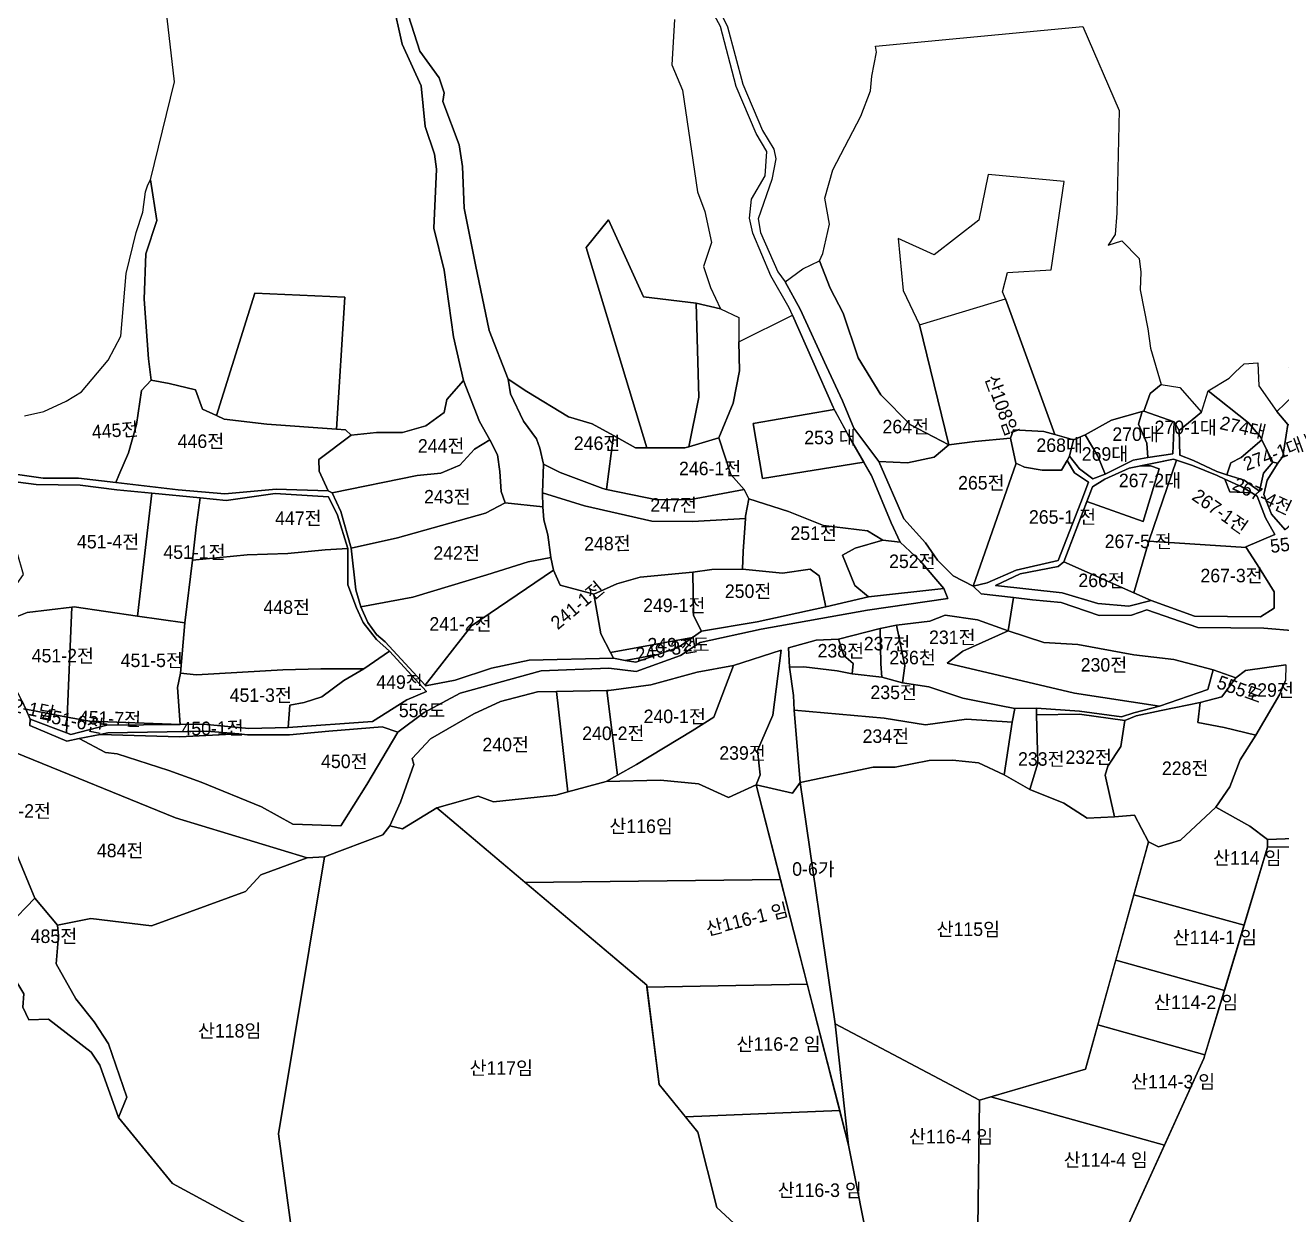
# Model space of a CAD drawing. Header units: metres. Extents: x 425810 to 429904, y 275710 to 280356.
# Drawn here: x 427733.5 to 428198, y 279072.1 to 279512 of the extents above; entities that cross this region are included whole.
import ezdxf

# ---------------------------------------------------------------- set-up
doc = ezdxf.new("R2010")
doc.units = ezdxf.units.M
doc.layers.add('00_지번', color=6, linetype='Continuous')
doc.layers.add('00_지적', color=6, linetype='Continuous')
doc.styles.get("Standard").update_dxf_attribs({"font": ''})
doc.styles.get('Standard').set_extended_font_data('Gulim')

msp = doc.modelspace()

# ---------------------------------------------------------------- linework, layer by layer
at = {"layer": '00_지적', "linetype": 'Continuous', "flags": 128}
for points in [[(427869.3, 279521.08), (427872.87, 279505.06), (427879.85, 279489.6), (427881.35, 279474.59), (427884.89, 279464.35), (427885.58, 279458.79), (427884.65, 279436.91), (427888.42, 279421.39), (427891.91, 279396.8), (427895.54, 279380.6), (427889.37, 279373.67), (427888.35, 279368.83), (427881.63, 279363.92), (427873.04, 279361.4), (427863.34, 279361.48), (427854.09, 279360.41), (427852, 279362.43), (427848.6, 279362.67), (427851.73, 279411.46), (427818.42, 279412.94), (427804.22, 279367.7), (427799.11, 279370.05), (427796.56, 279377.22), (427786.82, 279379.48), (427780.07, 279380.81), (427779.19, 279388.71), (427777.56, 279410.7), (427778.21, 279427.42), (427782.19, 279439.82), (427779.89, 279454.9), (427788.76, 279491.06), (427782.25, 279547.87)], [(427987.67, 279522.55), (427993.13, 279511.37), (427998.77, 279490.27), (428006.07, 279473.08), (428010.2, 279466.23), (428010.92, 279462.59), (428009.52, 279454.92), (428004.51, 279440.38), (428005.37, 279435.37), (428011.77, 279420.85), (428014.46, 279417.13), (428019.96, 279407), (428029.72, 279385.83), (428035.61, 279373.09), (428039.79, 279363.03), (428049, 279350.66), (428058.24, 279329.53), (428066.34, 279320.65), (428070.76, 279314.27), (428076.57, 279308.38), (428083.85, 279304.61), (428086.86, 279301.76), (428098.78, 279300.47), (428096.85, 279288.03), (428085.48, 279292.1), (428073.61, 279293.87), (428067.84, 279291.7), (428055.59, 279290.13), (428049.55, 279288.92), (428034.11, 279284.99), (428025.87, 279284.64), (428015.65, 279281.84), (428016.01, 279274.71), (428017.53, 279264.18), (428017.77, 279258.78), (428020.02, 279231.97), (428017.15, 279228.1), (428003.74, 279231.13), (428005.14, 279234.87), (428004.25, 279243.87), (428009.81, 279256.89), (428013, 279280.98), (427995.36, 279275.26), (427981.86, 279272.81), (427964.79, 279268.06), (427949.26, 279266), (427948.51, 279265.99), (427929.87, 279265.68), (427922.91, 279265.56), (427909.25, 279261.94), (427899.35, 279257.42), (427883.37, 279248.12), (427876.61, 279240.83), (427877.16, 279238.63), (427872.32, 279224.75), (427868.31, 279215.98), (427865.79, 279212.66), (427844.23, 279204.55), (427837.75, 279204.13), (427789.09, 279219), (427729.85, 279243.06)], [(427732.41, 279262.02), (427733.78, 279259.07), (427735.43, 279255.47), (427735.31, 279253.09), (427748.98, 279247.3), (427753.57, 279248.22), (427763.29, 279243.07), (427767.53, 279242.62), (427786.6, 279236.45), (427798.55, 279232.14), (427820.85, 279223.04), (427832.42, 279216.55), (427850.28, 279215.95), (427859.85, 279231.32), (427871.32, 279250.61), (427880.96, 279257.94), (427894.34, 279265.05), (427924.26, 279273.35), (427949.28, 279274.28), (427959.33, 279273.08), (427975.76, 279278.93), (427983.01, 279283.78), (428005.62, 279288.76), (428044.82, 279295.68), (428074.58, 279300.02), (428073.07, 279303.74), (428064.33, 279314.01), (428056.88, 279320.82), (428053.57, 279328.01), (428046.31, 279345.52), (428038.14, 279359.77), (428032.11, 279370.79), (428017.1, 279404.76), (428015.87, 279407.51), (428009.14, 279419.32), (428002.51, 279435.12), (428001.24, 279440.72), (428002, 279447.7), (428007, 279456.29), (428007.71, 279465.35), (428003.75, 279471.93), (427996.35, 279489.36), (427990.53, 279511.53), (427985.19, 279521.45)], [(427875.2, 279515.46), (427879.37, 279502.44), (427886.58, 279492.55), (427888.46, 279486.97), (427887.87, 279483.81), (427893.97, 279467.83), (427895.16, 279459.78), (427895.8, 279444.38), (427899.98, 279423.47), (427905.08, 279399.15), (427912.07, 279381.14), (427912.98, 279375.75), (427917.68, 279365.57), (427922.47, 279359.12), (427923.77, 279355.66), (427925.06, 279349.75), (427924.72, 279339.07), (427924.93, 279333.96), (427910.95, 279335.42), (427909.48, 279339.56), (427908.98, 279347), (427908.14, 279353.15), (427905.27, 279358.72), (427901.51, 279365.54), (427895.54, 279380.6), (427891.91, 279396.8), (427888.42, 279421.39), (427884.65, 279436.91), (427885.58, 279458.79), (427884.89, 279464.35), (427881.35, 279474.59), (427879.85, 279489.6), (427872.87, 279505.06), (427869.3, 279521.08)], [(427973.49, 279514.15), (427972.56, 279497.38), (427976.43, 279488.05), (427981.98, 279450.44), (427984.79, 279443.13), (427987.26, 279431.7), (427984.23, 279422.83), (427986.88, 279415.04), (427990.58, 279407.15), (427981.53, 279409.25), (427962.1, 279411.59), (427949.09, 279440.04), (427940.91, 279429.77), (427963.28, 279355.73), (427959.17, 279355.74), (427951, 279360.29), (427943.06, 279364.67), (427934.37, 279367.24), (427918.93, 279376.59), (427912.07, 279381.14), (427905.08, 279399.15), (427899.98, 279423.47), (427895.8, 279444.38), (427895.16, 279459.78), (427893.97, 279467.83), (427887.87, 279483.81), (427888.46, 279486.97), (427886.58, 279492.55), (427879.37, 279502.44), (427875.2, 279515.46)], [(427733.32, 279367.52), (427740.4, 279369.18), (427748.72, 279373), (427754.39, 279376.46), (427764.21, 279388.16), (427768.89, 279397.07), (427770.9, 279420.23), (427774.61, 279435.37), (427777.03, 279442.93), (427778, 279450.4), (427778.86, 279453.04), (427779.89, 279454.9), (427779.89, 279454.9), (427782.19, 279439.82), (427778.21, 279427.42), (427777.56, 279410.7), (427779.19, 279388.71), (427780.07, 279380.81), (427776.61, 279376.93), (427774.74, 279364.34), (427771.73, 279353.87), (427768.16, 279345.61), (427767.02, 279342.91), (427753.23, 279344.58), (427740.25, 279344.52), (427728.95, 279346.15)], [(428226.43, 279286.13), (428191.36, 279289.05), (428166.97, 279289.31), (428148.08, 279295.87), (428142.44, 279293.84), (428130.51, 279293.75), (428116.38, 279298.56), (428105.81, 279299.58), (428098.78, 279300.47), (428086.86, 279301.76), (428083.85, 279304.61), (428089.07, 279305.84), (428099.74, 279310.55), (428115.27, 279314.12), (428123.73, 279335.58), (428126.52, 279343), (428121.31, 279346.45), (428118.7, 279351.03), (428119.5, 279352.7), (428123.15, 279347.99), (428128.09, 279344.29), (428132.69, 279345.99), (428142.99, 279351.2), (428148.4, 279352.12), (428157.75, 279353.59), (428158.24, 279365.39), (428160.07, 279362.22), (428160.23, 279352.98), (428165.37, 279351.1), (428173.92, 279347.01), (428177.61, 279345.82), (428184.03, 279343.76), (428189.7, 279339.68), (428191.2, 279346.37), (428194.62, 279350.42), (428196.54, 279350.08), (428192.5, 279343.75), (428191.32, 279338.51), (428194.17, 279331.28), (428199.17, 279325.41)], [(427728.95, 279346.15), (427740.25, 279344.52), (427753.23, 279344.58), (427767.02, 279342.91), (427790.09, 279340.24), (427807.33, 279338.79), (427826.29, 279340.51), (427845.57, 279339.87), (427847.04, 279339.11), (427850.17, 279332.19), (427854.09, 279318.6), (427855.74, 279303.27), (427857.58, 279296.98), (427860.15, 279291.11), (427863.38, 279286.74), (427866.63, 279283.96), (427881.39, 279267.95), (427881.55, 279267.8), (427892.51, 279269.87), (427905.9, 279274.27), (427919.85, 279277.24), (427951.02, 279277.92), (427955.34, 279277.16), (427959.25, 279276.47), (427967.4, 279279.31), (427974.91, 279281.92), (427980.13, 279285.64), (427983.49, 279288.02), (428004.03, 279291.36), (428029.5, 279296.95), (428045.24, 279300.7), (428073.07, 279303.74), (428074.58, 279300.02), (428044.82, 279295.68), (428005.62, 279288.76), (427983.01, 279283.78), (427975.76, 279278.93), (427959.33, 279273.08), (427949.28, 279274.28), (427924.26, 279273.35), (427894.34, 279265.05), (427880.96, 279257.94), (427871.32, 279250.61), (427865.53, 279252.54), (427845.75, 279251.02), (427831.28, 279249.57), (427815.74, 279249.67), (427812.54, 279249.95), (427800.72, 279251), (427764.15, 279250.35), (427761.24, 279249.77), (427753.57, 279248.22), (427748.98, 279247.3), (427735.31, 279253.09), (427735.43, 279255.47), (427748.84, 279250.37), (427750.39, 279249.78), (427763.71, 279253.19), (427790.9, 279253.47), (427799.49, 279253.57), (427816.16, 279251.95), (427830.75, 279252.31), (427861.96, 279254.54), (427874.57, 279262.54), (427881.82, 279265.7), (427868.18, 279280.58), (427863.4, 279284.87), (427858.43, 279291.22), (427856.05, 279296.65), (427852.77, 279305.06), (427852.76, 279318.52), (427849.01, 279330.89), (427845.62, 279337.65), (427825.95, 279338.92), (427807.8, 279336.27), (427798.19, 279337.25), (427780.35, 279338.97), (427767.46, 279340.23), (427753.84, 279341.96), (427737.58, 279342.19), (427727.1, 279343.54)], [(428199.51, 279275.47), (428184.5, 279273.47), (428180.95, 279270.65), (428172.64, 279273.68), (428158.02, 279277.47), (428143.24, 279279.23), (428122.64, 279283.05), (428109.97, 279283.76), (428096.85, 279288.03), (428098.78, 279300.47), (428105.81, 279299.58), (428116.38, 279298.56), (428130.51, 279293.75), (428142.44, 279293.84), (428148.08, 279295.87), (428166.97, 279289.31), (428191.36, 279289.05), (428226.43, 279286.13)], [(428202.51, 279211.33), (428192.74, 279210.94), (428186.15, 279215.92), (428173.59, 279222.94), (428178.74, 279230.42), (428182.64, 279240.4), (428188.4, 279249.51), (428197.23, 279264.61), (428199.33, 279269.7)]]:
    msp.add_lwpolyline(points, dxfattribs=at)
for points in [[(428124.49, 279511.59), (428137.84, 279480.47), (428137, 279442.56), (428136.33, 279434.67), (428133.8, 279430.72), (428138.79, 279432.27), (428145.26, 279425.74), (428145.81, 279420.66), (428145.64, 279414.16), (428148.45, 279399.79), (428149.39, 279392.54), (428153.37, 279379.14), (428149.36, 279375.84), (428146.93, 279369.33), (428146.39, 279369.18), (428134.98, 279365.98), (428125.29, 279360.61), (428120.97, 279358.74), (428114.14, 279360.63), (428095.85, 279410.86), (428094.77, 279413.48), (428096.64, 279420.56), (428112.68, 279421.62), (428117.59, 279454.23), (428089.48, 279456.84), (428086, 279439.89), (428069.46, 279427.08), (428056.16, 279433.21), (428058.08, 279413.92), (428064.1, 279401.27), (428074.91, 279356.86), (428060.75, 279364.25), (428049.76, 279375.35), (428041.39, 279389), (428035.91, 279405.56), (428031.06, 279414.77), (428027.17, 279424.9), (428028.38, 279427.6), (428030.79, 279438.39), (428029.11, 279448.07), (428032.02, 279458.58), (428042.41, 279478.38), (428045.93, 279487.73), (428046.51, 279493.18), (428048.13, 279502), (428047.87, 279504.3), (428124.49, 279511.59)], [(427978.77, 279356.11), (427977.39, 279355.69), (427963.28, 279355.73), (427940.91, 279429.77), (427949.09, 279440.04), (427962.1, 279411.59), (427981.53, 279409.25), (427982.51, 279374.47), (427978.77, 279356.11)], [(428014.46, 279417.13), (428020.94, 279421.99), (428027.17, 279424.9), (428031.06, 279414.77), (428035.91, 279405.56), (428041.39, 279389), (428049.76, 279375.35), (428060.75, 279364.25), (428074.91, 279356.86), (428069.55, 279352.24), (428059.62, 279350.16), (428049, 279350.66), (428039.79, 279363.03), (428035.61, 279373.09), (428029.72, 279385.83), (428019.96, 279407), (428014.46, 279417.13)], [(427804.22, 279367.7), (427818.42, 279412.94), (427851.73, 279411.46), (427848.6, 279362.67), (427822.85, 279364.49), (427807.12, 279366.37), (427804.22, 279367.7)], [(428095.85, 279410.86), (428114.14, 279360.63), (428110.02, 279361.77), (428098.85, 279362.43), (428097.74, 279359.35), (428084.55, 279358.07), (428074.91, 279356.86), (428064.1, 279401.27), (428095.85, 279410.86)], [(427981.53, 279409.25), (427990.58, 279407.15), (427997.32, 279403.99), (427997.26, 279399.18), (427997.33, 279394.9), (427997.51, 279384.26), (427995.24, 279372.22), (427989.9, 279359.46), (427978.77, 279356.11), (427982.51, 279374.47), (427981.53, 279409.25)], [(427997.33, 279394.9), (428017.1, 279404.76), (428032.11, 279370.79), (428032.57, 279369.96), (428002.59, 279364.76), (428006, 279344.35), (428043.46, 279350.49), (428046.31, 279345.52), (428053.57, 279328.01), (428056.88, 279320.82), (428050.52, 279321.64), (428044.91, 279325.05), (428028.54, 279326.99), (428015.65, 279332.21), (428000.97, 279336.84), (427999.22, 279340.34), (427994.35, 279345.83), (427989.9, 279359.46), (427995.24, 279372.22), (427997.51, 279384.26), (427997.33, 279394.9)], [(428170.72, 279376.84), (428178.49, 279381.54), (428180.73, 279383.74), (428184.11, 279386.82), (428189.12, 279387.14), (428189.52, 279378.65), (428196.11, 279369.21), (428200.2, 279364.38), (428198.38, 279352.54), (428196.54, 279350.08), (428194.62, 279350.42), (428190.62, 279358.7), (428189.99, 279359.99), (428185.71, 279364.97), (428170.72, 279376.84)], [(428203.32, 279387.33), (428208.98, 279381.82), (428212.11, 279374.51), (428210.69, 279369.5), (428204.71, 279364.02), (428200.2, 279364.38), (428196.11, 279369.21), (428202.28, 279375.13), (428204.04, 279380.92), (428200.8, 279385.59), (428203.32, 279387.33)], [(427804.22, 279367.7), (427807.12, 279366.37), (427822.85, 279364.49), (427848.6, 279362.67), (427852, 279362.43), (427854.09, 279360.41), (427842.15, 279351.42), (427842.17, 279347.07), (427845.57, 279339.87), (427826.29, 279340.51), (427807.33, 279338.79), (427790.09, 279340.24), (427767.02, 279342.91), (427768.16, 279345.61), (427771.73, 279353.87), (427774.74, 279364.34), (427776.61, 279376.93), (427780.07, 279380.81), (427786.82, 279379.48), (427796.56, 279377.22), (427799.11, 279370.05), (427804.22, 279367.7)], [(427854.09, 279360.41), (427863.34, 279361.48), (427873.04, 279361.4), (427881.63, 279363.92), (427888.35, 279368.83), (427889.37, 279373.67), (427895.54, 279380.6), (427901.51, 279365.54), (427905.27, 279358.72), (427899.62, 279355.26), (427894.25, 279349.29), (427887.23, 279346.43), (427878.42, 279345.46), (427847.04, 279339.11), (427845.57, 279339.87), (427842.17, 279347.07), (427842.15, 279351.42), (427854.09, 279360.41)], [(427951, 279360.29), (427948.44, 279340.4), (427947.03, 279340.68), (427931.32, 279346.65), (427925.06, 279349.75), (427923.77, 279355.66), (427922.47, 279359.12), (427917.68, 279365.57), (427912.98, 279375.75), (427912.07, 279381.14), (427918.93, 279376.59), (427934.37, 279367.24), (427943.06, 279364.67), (427951, 279360.29)], [(428153.37, 279379.14), (428160.31, 279378.05), (428168.35, 279368.89), (428160.07, 279362.22), (428158.24, 279365.39), (428146.93, 279369.33), (428149.36, 279375.84), (428153.37, 279379.14)], [(428168.35, 279368.89), (428170.72, 279376.84), (428185.71, 279364.97), (428189.99, 279359.99), (428190.62, 279358.7), (428182.9, 279352.22), (428179.14, 279350.17), (428177.61, 279345.82), (428173.92, 279347.01), (428165.37, 279351.1), (428160.23, 279352.98), (428160.07, 279362.22), (428168.35, 279368.89)], [(428043.46, 279350.49), (428006, 279344.35), (428002.59, 279364.76), (428032.57, 279369.96), (428038.14, 279359.77), (428043.46, 279350.49)], [(428125.29, 279360.61), (428134.98, 279365.98), (428146.39, 279369.18), (428145.07, 279364.5), (428148.09, 279357.42), (428148.4, 279352.12), (428142.99, 279351.2), (428132.69, 279345.99), (428129.92, 279352.61), (428125.29, 279360.61)], [(428146.39, 279369.18), (428146.93, 279369.33), (428158.24, 279365.39), (428157.75, 279353.59), (428148.4, 279352.12), (428148.09, 279357.42), (428145.07, 279364.5), (428146.39, 279369.18)], [(428204.71, 279364.02), (428208.58, 279355.77), (428215.54, 279341.49), (428206.42, 279331.84), (428199.17, 279325.41), (428194.17, 279331.28), (428191.32, 279338.51), (428192.5, 279343.75), (428196.54, 279350.08), (428198.38, 279352.54), (428200.2, 279364.38), (428204.71, 279364.02)], [(427905.27, 279358.72), (427908.14, 279353.15), (427908.98, 279347), (427909.48, 279339.56), (427910.95, 279335.42), (427903.67, 279331.64), (427871.18, 279322.43), (427854.09, 279318.6), (427850.17, 279332.19), (427847.04, 279339.11), (427878.42, 279345.46), (427887.23, 279346.43), (427894.25, 279349.29), (427899.62, 279355.26), (427905.27, 279358.72)], [(427978.77, 279356.11), (427989.9, 279359.46), (427994.35, 279345.83), (427999.22, 279340.34), (427979.51, 279336.66), (427967.06, 279336.56), (427948.44, 279340.4), (427951, 279360.29), (427959.17, 279355.74), (427963.28, 279355.73), (427977.39, 279355.69), (427978.77, 279356.11)], [(428099.82, 279350.02), (428083.85, 279304.61), (428076.57, 279308.38), (428070.76, 279314.27), (428066.34, 279320.65), (428058.24, 279329.53), (428049, 279350.66), (428059.62, 279350.16), (428069.55, 279352.24), (428074.91, 279356.86), (428084.55, 279358.07), (428097.74, 279359.35), (428099.71, 279350.07), (428099.82, 279350.02)], [(428097.74, 279359.35), (428098.85, 279362.43), (428110.02, 279361.77), (428114.14, 279360.63), (428120.97, 279358.74), (428119.5, 279352.7), (428118.7, 279351.03), (428116.5, 279347.53), (428109.46, 279347.43), (428102.82, 279348.54), (428099.71, 279350.07), (428097.74, 279359.35)], [(428125.29, 279360.61), (428129.92, 279352.61), (428132.69, 279345.99), (428128.09, 279344.29), (428123.15, 279347.99), (428119.5, 279352.7), (428120.97, 279358.74), (428125.29, 279360.61)], [(428194.62, 279350.42), (428191.2, 279346.37), (428189.7, 279339.68), (428184.03, 279343.76), (428177.61, 279345.82), (428179.14, 279350.17), (428182.9, 279352.22), (428190.62, 279358.7), (428194.62, 279350.42)], [(427925.06, 279349.75), (427931.32, 279346.65), (427947.03, 279340.68), (427948.44, 279340.4), (427967.06, 279336.56), (427979.51, 279336.66), (427999.22, 279340.34), (428000.97, 279336.84), (427999.77, 279330.48), (427999.71, 279329.62), (427980.16, 279328.48), (427965.13, 279328.67), (427940.21, 279334.35), (427924.72, 279339.07), (427925.06, 279349.75)], [(428099.82, 279350.02), (428102.82, 279348.54), (428109.46, 279347.43), (428116.5, 279347.53), (428118.7, 279351.03), (428121.31, 279346.45), (428126.52, 279343), (428123.73, 279335.58), (428115.27, 279314.12), (428099.74, 279310.55), (428089.07, 279305.84), (428083.85, 279304.61), (428099.82, 279350.02)], [(428159.07, 279351.2), (428157.98, 279351.57), (428141.55, 279348.21), (428132.56, 279344.22), (428128.01, 279341.38), (428117.43, 279313.6), (428115.27, 279311.87), (428101.25, 279309.16), (428092.18, 279304.89), (428116.84, 279302.08), (428129.93, 279298.21), (428141.39, 279297.18), (428149.64, 279299.34), (428165.73, 279293.49), (428190.09, 279293.28), (428195.18, 279296.43), (428195.1, 279302.51), (428189.75, 279311.21), (428184.78, 279318.85), (428184.62, 279319.11), (428195.43, 279323.75), (428191.97, 279329.89), (428188.81, 279337.91), (428186.85, 279339.09), (428183.18, 279341.3), (428176.87, 279344.21), (428174.02, 279345.53), (428164.95, 279349.19), (428159.07, 279351.2)], [(428145.91, 279349.1), (428157.98, 279351.57), (428159.07, 279351.2), (428148.86, 279321.18), (428143.31, 279302.17), (428117.43, 279313.6), (428125.92, 279335.91), (428146.72, 279328.48), (428152.63, 279348.03), (428149.39, 279349.05), (428145.91, 279349.1)], [(428125.92, 279335.91), (428128.01, 279341.38), (428132.56, 279344.22), (428141.55, 279348.21), (428145.91, 279349.1), (428149.39, 279349.05), (428152.63, 279348.03), (428146.72, 279328.48), (428125.92, 279335.91)], [(428159.07, 279351.2), (428164.95, 279349.19), (428174.02, 279345.53), (428176.87, 279344.21), (428178.78, 279339.48), (428186.85, 279339.09), (428188.81, 279337.91), (428191.97, 279329.89), (428195.43, 279323.75), (428184.62, 279319.11), (428184.78, 279318.85), (428148.86, 279321.18), (428159.07, 279351.2)], [(427727.1, 279343.54), (427737.58, 279342.19), (427753.84, 279341.96), (427767.46, 279340.23), (427780.35, 279338.97), (427775.09, 279293.5), (427751.62, 279296.92), (427750.79, 279296.82), (427734.33, 279294.85), (427726.29, 279291.61), (427728.9, 279303.16), (427732.96, 279308.87), (427730.62, 279317.06), (427721.34, 279327.14), (427720.82, 279330.72), (427727.1, 279343.54)], [(428186.85, 279339.09), (428178.78, 279339.48), (428176.87, 279344.21), (428183.18, 279341.3), (428186.85, 279339.09)], [(427780.35, 279338.97), (427798.19, 279337.25), (427796.76, 279326.39), (427795.44, 279314.25), (427792.51, 279291.02), (427775.09, 279293.5), (427780.35, 279338.97)], [(427798.19, 279337.25), (427807.8, 279336.27), (427825.95, 279338.92), (427845.62, 279337.65), (427849.01, 279330.89), (427852.76, 279318.52), (427844.41, 279317.99), (427830.68, 279316.72), (427815.66, 279316.17), (427795.44, 279314.25), (427796.76, 279326.39), (427798.19, 279337.25)], [(427924.93, 279333.96), (427925.29, 279329.15), (427926.77, 279323.57), (427927.88, 279315.25), (427919.4, 279313.62), (427904.15, 279308.8), (427876.83, 279300.58), (427857.58, 279296.98), (427855.74, 279303.27), (427854.09, 279318.6), (427871.18, 279322.43), (427903.67, 279331.64), (427910.95, 279335.42), (427924.93, 279333.96)], [(427924.72, 279339.07), (427940.21, 279334.35), (427965.13, 279328.67), (427980.16, 279328.48), (427999.71, 279329.62), (427998.9, 279317.39), (427998.62, 279310.83), (427987.29, 279310.74), (427980.26, 279309.82), (427960.9, 279307.96), (427952.17, 279305.43), (427943.73, 279301.62), (427931.3, 279305), (427928.79, 279310.49), (427927.88, 279315.25), (427926.77, 279323.57), (427925.29, 279329.15), (427924.93, 279333.96), (427924.72, 279339.07)], [(427999.71, 279329.62), (427999.77, 279330.48), (428000.97, 279336.84), (428015.65, 279332.21), (428028.54, 279326.99), (428044.91, 279325.05), (428050.52, 279321.64), (428040.24, 279318.62), (428035.67, 279316.09), (428040.15, 279304.85), (428045.24, 279300.7), (428029.5, 279296.95), (428027.02, 279308.46), (428023.61, 279310.94), (428013.39, 279309.45), (427998.62, 279310.83), (427998.9, 279317.39), (427999.71, 279329.62)], [(428050.52, 279321.64), (428056.88, 279320.82), (428064.33, 279314.01), (428073.07, 279303.74), (428045.24, 279300.7), (428040.15, 279304.85), (428035.67, 279316.09), (428040.24, 279318.62), (428050.52, 279321.64)], [(428148.86, 279321.18), (428184.78, 279318.85), (428189.75, 279311.21), (428195.1, 279302.51), (428195.18, 279296.43), (428190.09, 279293.28), (428165.73, 279293.49), (428149.64, 279299.34), (428143.31, 279302.17), (428148.86, 279321.18)], [(427795.44, 279314.25), (427815.66, 279316.17), (427830.68, 279316.72), (427844.41, 279317.99), (427852.76, 279318.52), (427852.77, 279305.06), (427856.05, 279296.65), (427858.43, 279291.22), (427863.4, 279284.87), (427868.18, 279280.58), (427858.69, 279274.04), (427842.77, 279274.01), (427828.73, 279273.67), (427796.93, 279271.78), (427790.95, 279272.41), (427792.51, 279291.02), (427795.44, 279314.25)], [(427927.88, 279315.25), (427928.79, 279310.49), (427898.48, 279289.92), (427881.39, 279267.95), (427866.63, 279283.96), (427863.38, 279286.74), (427860.15, 279291.11), (427857.58, 279296.98), (427876.83, 279300.58), (427904.15, 279308.8), (427919.4, 279313.62), (427927.88, 279315.25)], [(428143.31, 279302.17), (428149.64, 279299.34), (428141.39, 279297.18), (428129.93, 279298.21), (428116.84, 279302.08), (428092.18, 279304.89), (428101.25, 279309.16), (428115.27, 279311.87), (428117.43, 279313.6), (428143.31, 279302.17)], [(427943.73, 279301.62), (427946.32, 279287), (427949.9, 279280.13), (427951.02, 279277.92), (427919.85, 279277.24), (427905.9, 279274.27), (427892.51, 279269.87), (427881.55, 279267.8), (427881.39, 279267.95), (427898.48, 279289.92), (427928.79, 279310.49), (427931.3, 279305), (427943.73, 279301.62)], [(427943.73, 279301.62), (427952.17, 279305.43), (427960.9, 279307.96), (427980.26, 279309.82), (427980.56, 279293.76), (427983.49, 279288.02), (427980.13, 279285.64), (427949.9, 279280.13), (427946.32, 279287), (427943.73, 279301.62)], [(427980.26, 279309.82), (427987.29, 279310.74), (427998.62, 279310.83), (428013.39, 279309.45), (428023.61, 279310.94), (428027.02, 279308.46), (428029.5, 279296.95), (428004.03, 279291.36), (427983.49, 279288.02), (427980.56, 279293.76), (427980.26, 279309.82)], [(427750.79, 279296.82), (427749.09, 279256.2), (427733.78, 279259.07), (427732.41, 279262.02), (427729.09, 279268.48), (427725.89, 279280.46), (427726.06, 279290.6), (427726.29, 279291.61), (427734.33, 279294.85), (427750.79, 279296.82)], [(427750.79, 279296.82), (427751.62, 279296.92), (427775.09, 279293.5), (427792.51, 279291.02), (427790.95, 279272.41), (427789.88, 279267.08), (427790.9, 279253.47), (427757.43, 279254.64), (427749.09, 279256.2), (427750.79, 279296.82)], [(428096.85, 279288.03), (428080.05, 279280.58), (428074.25, 279276.07), (428121.39, 279265.05), (428152.82, 279260.25), (428143.3, 279257.78), (428138.69, 279256.32), (428123.22, 279258.4), (428107.28, 279259.55), (428099.25, 279259.42), (428093.63, 279260.42), (428080.11, 279263.16), (428067.52, 279267.43), (428057.82, 279268.91), (428058.7, 279275.1), (428055.59, 279290.13), (428067.84, 279291.7), (428073.61, 279293.87), (428085.48, 279292.1), (428096.85, 279288.03)], [(428034.11, 279284.99), (428049.55, 279288.92), (428049.84, 279275.83), (428050.16, 279271.01), (428039.25, 279272.2), (428039.61, 279276.06), (428036.17, 279278.92), (428034.11, 279284.99)], [(428055.59, 279290.13), (428058.7, 279275.1), (428057.82, 279268.91), (428050.16, 279271.01), (428049.84, 279275.83), (428049.55, 279288.92), (428055.59, 279290.13)], [(427949.9, 279280.13), (427980.13, 279285.64), (427974.91, 279281.92), (427967.4, 279279.31), (427955.34, 279277.16), (427951.02, 279277.92), (427949.9, 279280.13)], [(428034.11, 279284.99), (428036.17, 279278.92), (428039.61, 279276.06), (428039.25, 279272.2), (428033.7, 279273.26), (428021.34, 279274.76), (428016.01, 279274.71), (428015.65, 279281.84), (428025.87, 279284.64), (428034.11, 279284.99)], [(428172.64, 279273.68), (428170.64, 279266.4), (428152.82, 279260.25), (428121.39, 279265.05), (428074.25, 279276.07), (428080.05, 279280.58), (428096.85, 279288.03), (428109.97, 279283.76), (428122.64, 279283.05), (428143.24, 279279.23), (428158.02, 279277.47), (428172.64, 279273.68)], [(427858.69, 279274.04), (427868.18, 279280.58), (427881.82, 279265.7), (427874.57, 279262.54), (427861.96, 279254.54), (427830.75, 279252.31), (427831.4, 279260.57), (427836.69, 279261.58), (427843.23, 279263.65), (427851.37, 279269.78), (427858.69, 279274.04)], [(427952.47, 279234.71), (427959.46, 279238.7), (427980.09, 279251.1), (427988.02, 279256.15), (427995.36, 279275.26), (428013, 279280.98), (428009.81, 279256.89), (428004.25, 279243.87), (428005.14, 279234.87), (428003.74, 279231.13), (427993.51, 279226.42), (427982.44, 279231.55), (427968.31, 279232.87), (427948.3, 279232.35), (427952.47, 279234.71)], [(427995.36, 279275.26), (427988.02, 279256.15), (427980.09, 279251.1), (427959.46, 279238.7), (427952.47, 279234.71), (427948.51, 279265.99), (427949.26, 279266), (427964.79, 279268.06), (427981.86, 279272.81), (427995.36, 279275.26)], [(427955.34, 279277.16), (427967.4, 279279.31), (427959.25, 279276.47), (427955.34, 279277.16)], [(428039.25, 279272.2), (428050.16, 279271.01), (428057.82, 279268.91), (428067.52, 279267.43), (428080.11, 279263.16), (428093.63, 279260.42), (428099.25, 279259.42), (428098.34, 279254.35), (428081.5, 279255.43), (428066.33, 279253.38), (428050.96, 279255.79), (428017.77, 279258.78), (428017.53, 279264.18), (428016.01, 279274.71), (428021.34, 279274.76), (428033.7, 279273.26), (428039.25, 279272.2)], [(428180.95, 279270.65), (428184.5, 279273.47), (428199.51, 279275.47), (428199.33, 279269.7), (428197.23, 279264.61), (428188.4, 279249.51), (428176.69, 279252.34), (428166.9, 279254.2), (428167.74, 279261.53), (428175.82, 279263.72), (428180.95, 279270.65)], [(427858.69, 279274.04), (427851.37, 279269.78), (427843.23, 279263.65), (427836.69, 279261.58), (427831.4, 279260.57), (427830.75, 279252.31), (427816.16, 279251.95), (427799.49, 279253.57), (427790.9, 279253.47), (427789.88, 279267.08), (427790.95, 279272.41), (427796.93, 279271.78), (427828.73, 279273.67), (427842.77, 279274.01), (427858.69, 279274.04)], [(428172.64, 279273.68), (428180.95, 279270.65), (428175.82, 279263.72), (428167.74, 279261.53), (428153.36, 279258.66), (428144.15, 279256.63), (428139.96, 279254.88), (428123.18, 279257.27), (428107.35, 279257), (428107.28, 279259.55), (428123.22, 279258.4), (428138.69, 279256.32), (428143.3, 279257.78), (428152.82, 279260.25), (428170.64, 279266.4), (428172.64, 279273.68)], [(427934.16, 279228.52), (427929.72, 279227.32), (427906.64, 279224.84), (427900.93, 279226.99), (427885.72, 279222.68), (427872.96, 279214.83), (427868.31, 279215.98), (427872.32, 279224.75), (427877.16, 279238.63), (427876.61, 279240.83), (427883.37, 279248.12), (427899.35, 279257.42), (427909.25, 279261.94), (427922.91, 279265.56), (427929.87, 279265.68), (427934.16, 279228.52)], [(427948.51, 279265.99), (427952.47, 279234.71), (427948.3, 279232.35), (427934.16, 279228.52), (427929.87, 279265.68), (427948.51, 279265.99)], [(428167.74, 279261.53), (428166.9, 279254.2), (428176.69, 279252.34), (428188.4, 279249.51), (428182.64, 279240.4), (428178.74, 279230.42), (428173.59, 279222.94), (428160.51, 279210.72), (428152.45, 279208.27), (428148.67, 279210.02), (428143.58, 279219.94), (428136.12, 279219.28), (428132.7, 279234.66), (428133.63, 279238.06), (428138.42, 279245.35), (428139.96, 279254.88), (428144.15, 279256.63), (428153.36, 279258.66), (428167.74, 279261.53)], [(427749.09, 279256.2), (427748.84, 279250.37), (427735.43, 279255.47), (427733.78, 279259.07), (427749.09, 279256.2)], [(427749.09, 279256.2), (427757.43, 279254.64), (427790.9, 279253.47), (427763.71, 279253.19), (427750.39, 279249.78), (427748.84, 279250.37), (427749.09, 279256.2)], [(428017.77, 279258.78), (428050.96, 279255.79), (428066.33, 279253.38), (428081.5, 279255.43), (428098.34, 279254.35), (428095.35, 279234.81), (428085.91, 279239.24), (428076.3, 279240.25), (428067.61, 279240.1), (428055.09, 279237.68), (428046.93, 279237.73), (428020.02, 279231.97), (428017.77, 279258.78)], [(428099.25, 279259.42), (428107.28, 279259.55), (428107.35, 279257), (428107.82, 279239.11), (428104.85, 279229.37), (428095.35, 279234.81), (428098.34, 279254.35), (428099.25, 279259.42)], [(428139.96, 279254.88), (428138.42, 279245.35), (428133.63, 279238.06), (428132.7, 279234.66), (428136.12, 279219.28), (428126, 279218.87), (428117.38, 279224.35), (428104.85, 279229.37), (428107.82, 279239.11), (428107.35, 279257), (428123.18, 279257.27), (428139.96, 279254.88)], [(427753.57, 279248.22), (427761.24, 279249.77), (427790.55, 279248.93), (427812.54, 279249.95), (427815.74, 279249.67), (427831.28, 279249.57), (427845.75, 279251.02), (427865.53, 279252.54), (427871.32, 279250.61), (427859.85, 279231.32), (427850.28, 279215.95), (427832.42, 279216.55), (427820.85, 279223.04), (427798.55, 279232.14), (427786.6, 279236.45), (427767.53, 279242.62), (427763.29, 279243.07), (427753.57, 279248.22)], [(427812.54, 279249.95), (427790.55, 279248.93), (427761.24, 279249.77), (427764.15, 279250.35), (427800.72, 279251), (427812.54, 279249.95)], [(427730.12, 279206.2), (427729.05, 279213.74), (427728.68, 279230.6), (427729.85, 279243.06), (427789.09, 279219), (427837.75, 279204.13), (427820.61, 279197.89), (427814.97, 279191.65), (427780.29, 279179), (427757.86, 279181.67), (427745.52, 279179.21), (427737.15, 279189.26), (427730.12, 279206.2)], [(428095.35, 279234.81), (428104.85, 279229.37), (428117.38, 279224.35), (428126, 279218.87), (428136.12, 279219.28), (428143.58, 279219.94), (428148.67, 279210.02), (428125.48, 279125.99), (428086.26, 279114.54), (428032.95, 279142.77), (428020.02, 279231.97), (428046.93, 279237.73), (428055.09, 279237.68), (428067.61, 279240.1), (428076.3, 279240.25), (428085.91, 279239.24), (428095.35, 279234.81)], [(427918.34, 279195.09), (427885.72, 279222.68), (427900.93, 279226.99), (427906.64, 279224.84), (427929.72, 279227.32), (427934.16, 279228.52), (427948.3, 279232.35), (427968.31, 279232.87), (427982.44, 279231.55), (427993.51, 279226.42), (428003.74, 279231.13), (428012.72, 279196.1), (427918.34, 279195.09)], [(428003.74, 279231.13), (428017.15, 279228.1), (428020.02, 279231.97), (428032.95, 279142.77), (428037.88, 279097.92), (428003.74, 279231.13)], [(427885.72, 279222.68), (427963.25, 279157.11), (427967.84, 279120.32), (427982.19, 279102.73), (427989.18, 279074.87), (428009.7, 279055.91), (427950.11, 279040.06), (427835.33, 279048.56), (427832.94, 279059.38), (427827.2, 279102.04), (427844.23, 279204.55), (427865.79, 279212.66), (427868.31, 279215.98), (427872.96, 279214.83), (427885.72, 279222.68)], [(428143.28, 279190.49), (428147.43, 279205.54), (428148.67, 279210.02), (428152.45, 279208.27), (428160.51, 279210.72), (428173.59, 279222.94), (428186.15, 279215.92), (428192.74, 279210.94), (428192.74, 279208.1), (428184.01, 279179.22), (428143.28, 279190.49)], [(427680.51, 279215.67), (427695.57, 279212.56), (427712.07, 279209.12), (427718.46, 279207.86), (427730.12, 279206.2), (427737.15, 279189.26), (427727.37, 279179.15), (427719.6, 279176.73), (427712.78, 279177.83), (427700.34, 279177.23), (427688.63, 279179.44), (427676.07, 279179.96), (427677.37, 279190.76), (427680.55, 279204.68), (427680.51, 279215.67)], [(428192.74, 279210.94), (428202.51, 279211.33), (428214.41, 279213.62), (428220.98, 279213.03), (428226.73, 279212.55), (428231.11, 279211.23), (428236.95, 279208.49), (428228.05, 279200.24), (428217.72, 279195.1), (428215.13, 279191.57), (428210.33, 279187.98), (428207.93, 279195.55), (428205.19, 279203.79), (428205.6, 279208.17), (428192.74, 279208.1), (428192.74, 279210.94)], [(428236.95, 279208.49), (428239.41, 279207.34), (428242.09, 279207.36), (428250.06, 279207.43), (428258.03, 279205.78), (428262.94, 279207.98), (428276.97, 279131.65), (428208.09, 279069.08), (428140.23, 279066.22), (428169.12, 279129.94), (428192.74, 279208.1), (428205.6, 279208.17), (428205.19, 279203.79), (428207.93, 279195.55), (428210.33, 279187.98), (428215.13, 279191.57), (428217.72, 279195.1), (428228.05, 279200.24), (428236.95, 279208.49)], [(427837.75, 279204.13), (427844.23, 279204.55), (427827.2, 279102.04), (427832.94, 279059.38), (427788.01, 279083.76), (427768.02, 279108.15), (427771.1, 279115.63), (427764.41, 279135.4), (427759.08, 279143.47), (427752.29, 279152.03), (427745.03, 279164.93), (427745.89, 279175.27), (427745.52, 279179.21), (427757.86, 279181.67), (427780.29, 279179), (427814.97, 279191.65), (427820.61, 279197.89), (427837.75, 279204.13)], [(427963.35, 279156.31), (427963.25, 279157.11), (427918.34, 279195.09), (428012.72, 279196.1), (428022.62, 279157.45), (427963.35, 279156.31)], [(427737.15, 279189.26), (427745.52, 279179.21), (427745.89, 279175.27), (427745.03, 279164.93), (427752.29, 279152.03), (427759.08, 279143.47), (427764.41, 279135.4), (427771.1, 279115.63), (427768.02, 279108.15), (427761.21, 279127.54), (427757.99, 279132.34), (427742.23, 279144.53), (427734.89, 279144.28), (427732.64, 279148.98), (427733.01, 279153.82), (427728.7, 279161.07), (427727.37, 279179.15), (427737.15, 279189.26)], [(428136.59, 279166.27), (428143.28, 279190.49), (428184.01, 279179.22), (428176.74, 279155.14), (428136.59, 279166.27)], [(427719.6, 279176.73), (427727.37, 279179.15), (427728.7, 279161.07), (427733.01, 279153.82), (427732.64, 279148.98), (427734.89, 279144.28), (427742.23, 279144.53), (427757.99, 279132.34), (427761.21, 279127.54), (427768.02, 279108.15), (427788.01, 279083.76), (427832.94, 279059.38), (427835.33, 279048.56), (427804.54, 279028.15), (427765.64, 279025.76), (427712.64, 279028.55), (427705.19, 279109.16), (427719.6, 279176.73)], [(428129.99, 279142.35), (428136.59, 279166.27), (428176.74, 279155.14), (428169.54, 279131.33), (428129.99, 279142.35)], [(427977.6, 279108.36), (427967.84, 279120.32), (427963.35, 279156.31), (428022.62, 279157.45), (428034.58, 279110.78), (427977.6, 279108.36)], [(428037.88, 279097.92), (428032.95, 279142.77), (428086.26, 279114.54), (428085.58, 279067.42), (428071.87, 279053.29), (428046.2, 279055.83), (428037.88, 279097.92)], [(428154.6, 279097.9), (428154.59, 279097.9), (428090.48, 279115.77), (428088.72, 279115.26), (428090.48, 279115.77), (428125.48, 279125.99), (428125.48, 279126.02), (428129.99, 279142.35), (428169.54, 279131.33), (428169.13, 279129.96), (428169.13, 279129.94), (428169.12, 279129.93), (428155.22, 279099.28), (428154.6, 279097.9)], [(428090.48, 279115.77), (428154.6, 279097.9), (428140.23, 279066.22), (428085.58, 279067.42), (428086.26, 279114.54), (428090.48, 279115.77)], [(427977.6, 279108.36), (428034.58, 279110.78), (428037.88, 279097.92), (428046.2, 279055.83), (428019.42, 279058.49), (428009.7, 279055.91), (427989.18, 279074.87), (427982.19, 279102.73), (427977.6, 279108.36)]]:
    msp.add_lwpolyline(points, close=True, dxfattribs=at)

# ---------------------------------------------------------------- texts
at = {"layer": '00_지번'}
for s, rotation, p in [('산108임', 290, (428088.2, 279381.62)), ('445전', 4, (427758.39, 279359.12)), ('274대', 347, (428174.71, 279362.74)), ('274-1대', 20, (428184.88, 279347.17)), ('267-4전', 335, (428179.32, 279340.58)), ('267-1전', 325, (428164.36, 279336.85)), ('248전', 1, (427940.19, 279317.71)), ('554도', 7, (428193.97, 279316.84)), ('241-1전', 40, (427930.41, 279288.26)), ('249-3전', 10, (427959.76, 279276.72)), ('555도', 340, (428173.53, 279267.07)), ('452-1답', 348, (427721.55, 279259.7)), ('451-6전', 349, (427739.4, 279254.6)), ('451-7전', 358, (427753.31, 279253.64)), ('450-1전', 1, (427791.37, 279249.36)), ('산116-1 임', 14, (427985.8, 279175.31))]:
    msp.add_text(s, height=5, rotation=rotation, dxfattribs=at).set_placement(p)
for s, p in [('264전', (428050.41, 279361.1)), ('270대', (428135.35, 279358.3)), ('270-1대', (428150.93, 279360.81)), ('446전', (427789.93, 279355.7)), ('244전', (427878.69, 279353.96)), ('246전', (427936.33, 279354.95)), ('253 대', (428021.48, 279357.08)), ('268대', (428107.28, 279354.24)), ('269대', (428124.04, 279350.99)), ('246-1전', (427975.21, 279345.62)), ('265전', (428078.33, 279340.34)), ('267-2대', (428137.75, 279341.19)), ('243전', (427880.97, 279335.17)), ('247전', (427964.62, 279332.12)), ('447전', (427825.95, 279327.22)), ('265-1 전', (428104.52, 279327.69)), ('251전', (428016.38, 279321.69)), ('451-4전', (427752.7, 279318.55)), ('267-5 전', (428132.5, 279318.68)), ('451-1전', (427784.64, 279314.69)), ('242전', (427884.42, 279314.34)), ('252전', (428052.85, 279311.3)), ('266전', (428122.79, 279304.25)), ('267-3전', (428167.9, 279306.02)), ('250전', (427992.14, 279300.23)), ('448전', (427821.64, 279294.32)), ('249-1전', (427961.94, 279295)), ('241-2전', (427882.96, 279288.14)), ('231전', (428067.61, 279283.2)), ('249-2도', (427963.5, 279280.45)), ('237천', (428043.5, 279280.86)), ('451-2전', (427735.98, 279276.4)), ('451-5전', (427768.85, 279274.68)), ('238전', (428026.41, 279278.23)), ('236천', (428052.91, 279275.7)), ('230전', (428123.64, 279273)), ('449전', (427863.32, 279266.63)), ('451-3전', (427809.13, 279261.81)), ('235전', (428045.94, 279262.85)), ('229전', (428185.24, 279263.69)), ('556도', (427871.65, 279256.15)), ('240-1전', (427962.11, 279253.96)), ('240-2전', (427939.42, 279247.7)), ('234전', (428043.04, 279246.64)), ('240전', (427902.55, 279243.53)), ('450전', (427842.92, 279237.34)), ('239전', (427990.08, 279240.42)), ('233전', (428100.49, 279238.2)), ('232전', (428118.03, 279238.86)), ('228전', (428153.66, 279234.78)), ('483-2전', (427720.11, 279218.98)), ('산116임', (427949.46, 279213.34)), ('484전', (427760.07, 279204.36)), ('산114 임', (428172.56, 279201.62)), ('0-6가', (428017.02, 279197.52)), ('485전', (427735.59, 279172.66)), ('산115임', (428070.38, 279175.26)), ('산114-1 임', (428157.67, 279172.25)), ('산114-2 임', (428150.73, 279148.25)), ('산118임', (427797.4, 279137.71)), ('산116-2 임', (427996.46, 279132.8)), ('산117임', (427897.78, 279123.96)), ('산114-3 임', (428142.26, 279118.9)), ('산116-4 임', (428060.19, 279098.58)), ('산114-4 임', (428117.37, 279089.96)), ('산116-3 임', (428011.68, 279078.75))]:
    msp.add_text(s, height=5, dxfattribs=at).set_placement(p)

doc.saveas('drawing.dxf')
